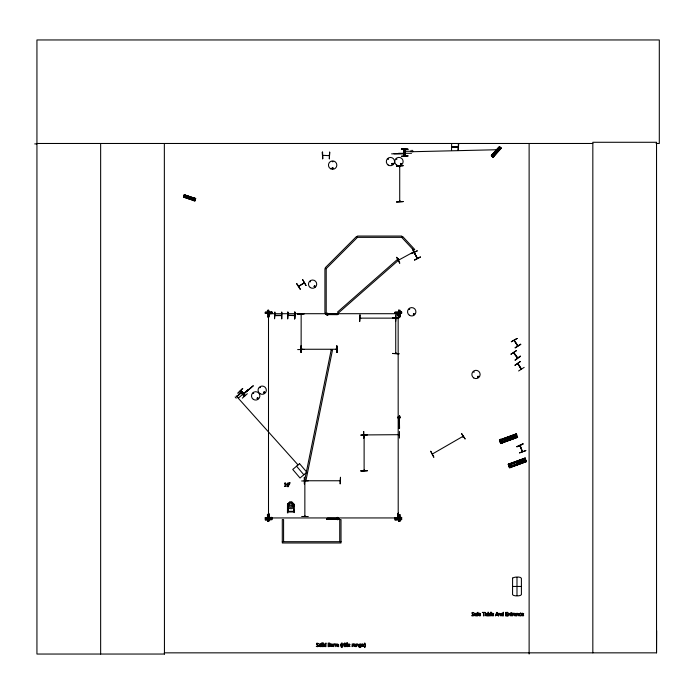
<?xml version="1.0" encoding="UTF-8"?>
<svg xmlns="http://www.w3.org/2000/svg" width="694" height="694" viewBox="0 0 694 694"><rect width="100%" height="100%" fill="white"/><g stroke="black" fill="none" stroke-linecap="round" stroke-linejoin="round"><path stroke-width="1.04" d="M656.056 143.476L659.3 143.476L659.3 39.957L36.938 39.957L36.938 654.043L164.443 654.043L164.357 652.846L656.533 652.846L656.628 630.638M327.455 518.765L327.455 518.184L338.481 518.262L338.481 518.843L326.622 519.06M397.836 417.84L397.836 417.163M397.922 417.883L397.931 417.111M398.391 417.866L398.391 417.137M398.703 417.831L398.703 417.181M399.709 417.779L399.709 417.051M400.169 417.805L400.169 417.033M400.256 417.753L400.264 417.077M268.465 516.666C269.671 517.151 267.884 507.479 268.5 517.533M268.804 516.657L268.734 517.524M398.209 517.533L398.434 512.918L398.183 516.969M398.512 516.657L398.443 517.524M268.465 513.786L268.769 513.777M398.174 513.786L398.469 513.777M268.431 313.723L268.5 313.289M398.209 313.289L398.217 315.614L398.443 313.28M268.465 313.723L269.359 313.775M268.439 315.18L268.483 315.328M298.637 286.188L304.276 282.848L298.741 286.44M301.127 314.556L301.092 313.957M300.858 349.472L300.858 348.735L301.127 349.455M301.127 349.334L301.161 314.096M305.091 480.959L305.091 481.697L304.857 480.959M399.718 166.76L399.944 166.083L399.649 166.69M399.709 200.861L399.944 201.529L399.675 201M395.745 318.581L396.005 317.93L395.693 318.615M395.667 352.83L395.667 353.289M396.005 353.289L395.962 352.691M332.001 168.2C333.667 166.265 332.99 170.117 332.07 168.356M332.209 168.087C332.973 169.839 333.259 166.699 332.252 168.2M337.622 313.983L338.273 313.801M194.702 199.499L195.109 199.829M462.482 436.63L463.124 436.257M463.176 436.491L462.664 436.795L462.985 436.3M253.076 393.186L253.718 393.507L253.145 393.116M257.084 398.183C258.879 396.361 257.951 400.16 257.144 398.339M257.301 398.078L258.021 398.564L257.552 397.87M259.573 387.573L260.285 387.53L259.608 387.66M264.64 392.544C263.312 393.906 264.336 390.817 264.614 392.769M309.975 281.443L310.556 281.825L310.175 281.261M314.209 286.336C314.998 288.149 315.154 284.878 314.243 286.553M391.858 163.862C393.645 162.032 392.717 165.84 391.91 164.018M392.067 163.758C392.717 165.554 393.212 162.439 392.101 163.879M396.317 158.865L396.899 159.256L396.517 158.683M409.096 309.168L409.781 309.03L409.165 309.333M414.379 314.321C413.424 311.944 412.817 315.813 414.266 314.443M474.071 371.984L473.481 371.594L473.941 372.114M478.6 376.981C477.81 374.448 476.882 378.872 478.678 376.833M364.081 435.242L364.055 435.711M364.376 435.754L364.385 435.242M517.724 357.835L513.89 352.621M399.562 415.697L399.267 416.417M398.573 260.146L413.85 251.809M318.598 646.036C314.035 641.881 321.357 644.422 317.037 643.138A1.119 1.119 0 0 0 316.516 643.503C316.056 645.862 320.645 645.611 316.299 646.426L317.748 646.678L318.598 646.036A1.05 1.05 0 0 0 318.641 645.333M474.011 615.309C469.448 611.145 476.769 613.696 472.449 612.412A1.119 1.119 0 0 0 471.929 612.776C471.469 615.136 476.058 614.875 471.712 615.691L473.161 615.942L474.011 615.309A1.05 1.05 0 0 0 474.054 614.606M514.271 340.45L517.915 345.751L517.368 345.308M184.751 197.365L185.454 195.266M185.524 197.625L186.226 195.526M186.677 198.007L187.38 195.916M187.692 198.354L188.404 196.263M188.846 198.744L189.557 196.645M193.791 200.401L194.502 198.311M193.999 200.861L194.945 198.068M509.162 466.09L509.96 465.726M268.734 315.388L268.734 313.497M396.465 313.445L398.512 313.757L398.148 313.445L398.209 517.099L398.209 513.36M332.331 161.476L332.999 161.754L332.331 161.572M414.214 252.581L417.241 258.307M414.708 252.98L414.439 252.39M416.912 257.804L417.476 258.263M404.42 152.376L405.088 152.376M364.116 469.881L364.072 470.584M364.385 470.601L364.411 470.02M501.033 441.592L500.921 441.167M314.096 286.119C315.241 289.207 315.432 284.748 314.512 285.893M387.885 158.779L388.423 159.256L387.972 158.735M400.403 163.715C402.988 162.491 399.831 166.092 400.707 163.368M401.349 164.027C399.51 164.86 401.817 162.413 401.149 164.261M413.442 313.896C413.91 315.848 414.413 312.534 413.381 314.191M301.291 349.021L301.959 349.021M304.64 480.526L305.377 480.751M394.938 318.069L395.537 318.364M363.899 434.678L364.497 434.973M339.409 480.534L340.147 480.526M398.816 434.947L399.406 434.678L363.916 434.938L364.567 434.67M329.19 155.656L322.71 155.317L323.291 155.656M328.592 155.352L329.329 155.352M274.911 315.354L281.478 315.293M287.906 315.354L294.516 315.319M451.638 146.876L458.266 146.876M514.211 340.407L517.629 345.846M518.331 364.081L517.941 363.456M521.472 369.078L521.211 368.531M522.721 451.525L522.513 450.961M360.021 318.138L395.537 318.138M336.798 349.256L336.139 349.316L336.798 349.021M339.479 480.534L340.06 480.5M399.319 434.93L398.746 434.912M287.967 315.354L294.49 315.631M458.266 147.111L451.725 147.137M477.741 376.452C477.498 378.247 479.181 376.061 477.862 376.434M493.226 157.191L491.309 155.499L499.298 146.564L501.215 148.264L493.182 157.156M491.352 155.534L499.559 146.798M491.673 155.82L499.732 146.955M491.855 155.977L499.767 146.981M491.89 156.011L499.871 147.076M492.783 155.82L492.332 156.211M492.688 156.714L500.643 147.753M492.757 156.775L500.773 147.874M492.861 156.87L500.886 147.969M492.974 156.965L500.99 148.065M493.096 157.078L501.077 148.143M293.683 505.267L294.221 505.267L294.221 512.649L293.736 511.981L287.975 511.981L287.975 512.84L287.446 512.84L287.49 504.312L289.702 502.152L291.948 502.152L294.169 504.356L294.169 506.516L291.948 508.676L289.702 508.633L287.49 506.473M287.49 504.356L289.745 502.204L291.948 502.196L292.998 505.995L291.558 507.279L290.109 507.279L288.652 505.995L289.702 502.152M236.671 396.439L242.128 391.798M236.914 396.725L242.249 391.937M242.111 393.394L242.666 392.908M242.293 393.602L242.848 393.116M242.414 393.741L242.969 393.255M242.51 393.845L243.091 393.463L242.605 393.056M242.596 393.949L243.152 393.463M238.424 398.052L248.2 389.499M243.525 393.776L243.065 394.227L251.419 387.269M243.264 394.452L253.327 385.708L247.003 391.147M243.768 394.053L243.047 394.209M247.316 393.741L242.353 398.148M399.683 200.956L399.692 201.512M516.379 350.6L510.862 354.287L516.431 350.678M515.035 360.021L520.344 356.039M515.182 360.221L520.543 356.308M296.841 283.542L300.372 289.155M511.339 341.734L517.134 338.49M517.108 338.446L511.322 341.708M514.488 340.858L514.462 340.19M515.095 347.711L520.665 344.103M515.226 347.92L520.838 344.389M514.983 365.209L520.457 361.444L515.035 365.287M524.178 367.378L518.609 370.978M430.748 451.256L433.811 457.146M461.501 433.498L465.171 439.033L461.545 433.472M432.423 453.98L463.063 436.292L462.603 436.83M433.785 457.164L430.705 451.274M300.858 313.966L300.866 314.634M305.091 516.466L305.082 515.798M412.418 249.016L415.506 254.88L412.453 248.99M399.77 263.113L396.682 257.24L399.727 263.13M417.198 250.82L411.186 253.648L417.241 250.907M414.474 259.938L420.356 256.858M414.587 260.155L420.486 257.11M268.804 313.714L269.35 313.41M268.847 517.707L271.545 517.932L268.856 517.941M395.467 318.425L394.938 318.407M336.2 348.995L336.737 349.256L301.291 349.256M516.969 446.702L523.059 444.082M519.572 452.896L525.809 450.623M525.8 450.597L519.554 452.852M499.489 440.17L516.362 434.028L499.507 440.23M499.585 440.447L516.44 434.227M516.51 434.427L500.626 440.222L516.536 434.496M499.715 440.811L516.588 434.635M501.762 440.256L508.719 437.723M510.706 437.003L516.657 434.834M501.788 440.317L516.692 434.912M499.906 441.28L500.253 442.234M501.337 442.113L517.212 436.318L501.354 442.173M500.426 442.703L517.29 436.535M500.487 442.876L517.368 436.734M500.504 442.937L517.394 436.804M500.556 443.067L517.464 437.003M517.516 437.133L500.634 443.284L517.533 437.194M517.585 437.333L500.738 443.561L499.411 439.961L516.293 433.828L517.611 437.411M508.26 464.277L525.141 458.135M508.329 464.477L525.202 458.3M525.263 458.465L508.381 464.616L525.28 458.526M508.476 464.885L525.341 458.673M509.596 464.859L525.505 459.15M508.728 465.518L509.075 466.472M509.188 466.776L525.072 460.998M526.121 460.799L509.231 466.915L526.139 460.833M509.335 467.192L526.208 461.033M509.379 467.305L526.26 461.18L509.405 467.383M509.465 467.548L526.338 461.371M509.526 467.721L526.408 461.579M264.119 391.893C262.341 393.94 266.583 392.414 263.98 391.989M271.224 313.731L269.107 313.705M396.474 517.976L395.962 517.715L398.66 517.941M520.283 613.236L519.407 613.99L519.511 615.431A1.015 1.015 0 0 0 520.049 615.882C523.528 616.263 516.735 614.32 521.315 613.418L520.283 613.236A1.44 1.44 0 0 1 520.96 613.27M398.156 517.976L398.651 517.707M265.299 517.75L271.935 517.49M265.299 517.95L271.935 517.681M265.308 518.236L271.935 517.967M265.308 519.771L271.935 519.502M395.007 517.75L401.644 517.394L401.644 519.693L395.007 519.962L395.007 517.655M395.007 517.95L401.644 517.681M395.007 518.236L401.644 517.967M395.007 519.771L401.644 519.502M412.661 151.717L499.723 149.67L498.075 148.195M265.299 312.283L271.935 312.153M265.299 313.055L271.935 312.925M265.299 313.202L271.935 313.072M395.007 312.283L401.635 312.153M395.007 313.055L401.635 312.925M395.007 313.202L401.644 313.072M297.657 313.94L304.293 313.844M392.535 317.843L399.171 317.8M301.378 349.282L301.959 349.247M336.13 349.03L336.711 348.995M304.293 349.455L297.657 349.585M337.189 352.448L336.781 345.82L337.163 352.448M392.535 353.498L399.171 353.775L392.535 353.446M363.552 438.114L363.535 431.477M399.432 438.105L399.432 431.477M360.915 470.732L367.551 470.688M304.25 477.325L304.319 483.961M304.64 480.76L305.308 480.751M308.283 480.847L301.656 480.977M304.813 481.653L305.126 481.098M301.656 516.492L308.292 516.544M34.7 143.901L36.938 143.892M398.582 310.279L399.926 310.27L400.082 316.906L398.729 316.906L398.582 310.279L398.79 316.906M269.099 313.48L271.285 313.471M396.213 313.48L398.399 313.48L398.443 315.388M396.213 313.714L398.408 313.705L269.064 313.705M267.58 316.906L268.925 316.906L268.769 310.279L267.424 310.279L267.693 316.906M268.769 514.506L267.424 514.506L267.58 521.142L268.925 521.142L268.717 514.506M269.099 517.707L271.285 517.707M269.107 517.941L271.293 517.932M396.213 517.715L398.399 517.707M396.213 517.941L398.408 517.941L269.064 517.941M398.729 521.142L400.082 521.133L399.926 514.506L398.582 514.506L398.79 521.142M36.938 143.476L592.832 143.476M451.638 143.675L451.542 150.312M458.639 143.675L458.266 150.312L458.604 143.675M451.612 147.258L458.283 147.284M401.401 148.95L408.037 149.288L401.401 148.924M401.401 149.245L408.037 149.201M404.021 151.04L405.66 151.04M404.021 151.223L411.186 151.318M322.32 152.151L322.675 158.787L322.354 152.151M404.35 152.238L405.088 152.238M404.35 152.515L405.088 152.515M404.35 152.697L405.088 152.697M404.35 152.975L405.088 152.975M398.512 153.313L411.499 153.313M404.914 153.53L394.045 153.756M404.914 153.756L391.581 153.842M274.911 312.153L274.546 318.789L274.824 312.153M281.564 315.588L274.98 315.649M281.547 318.789L281.634 312.153M304.709 480.76L340.077 480.76M287.975 511.209L288.383 503.671L287.975 511.313L293.683 511.313L293.276 503.653L293.683 511.2M282.293 541.693L341.014 541.693M512.562 586.456L521.402 586.456M326.926 313.194L327.707 313.194M326.952 313.653L327.672 313.653M327.039 314.972L327.768 314.972M327.013 315.432L327.785 315.432M337.111 517.42L337.891 517.429M337.137 517.88L337.857 517.889M337.223 519.199L337.952 519.207M337.197 519.659L337.969 519.667M396.474 313.783L395.962 313.48L398.651 313.48M517.533 358L513.647 352.682M320.368 643.954L319.865 643.954A1.05 1.05 0 0 0 319.266 644.292L319.119 646.131L320.368 646.678A1.041 1.041 0 0 0 320.966 646.34L320.966 644.292M519.789 445.539L522.374 451.69L520.188 445.418L520.162 446.103M399.31 427.625L398.686 427.547L398.764 416.521L399.345 416.521L399.562 428.372M517.976 363.517L521.42 368.939M521.237 369.139L517.733 363.561L521.22 369.251M325.599 313.801L326.319 314.087M339.305 519.06L338.577 518.765M404.949 152.238L405.018 152.836M522.443 451.542L519.858 445.505M184.292 194.893L195.647 198.692M184.257 194.988L195.595 198.857M184.196 195.17L195.569 198.952M184.153 195.283L195.517 199.083M184.101 195.448L195.465 199.256M195.404 199.421L195.188 200.063M183.789 196.411L195.127 200.271M183.737 196.567L195.101 200.366M183.702 196.68L195.04 200.54M183.658 196.81L194.997 200.679M183.598 196.975L194.953 200.8M364.116 470.619L364.116 435.181M304.857 516.466L304.857 481.029M498.613 147.588L500.261 149.063M497.268 149.097L498.917 150.572M496.54 149.904L498.188 151.379M495.733 150.806L497.381 152.281M492.254 154.701L493.902 156.176M491.751 154.71L493.954 156.671L491.69 154.779M291.914 502.248L294.091 504.373M298.056 464.928L236.246 395.962M240.983 390.47L245.372 395.441M240.723 390.696L245.095 395.684M240.167 391.182L244.531 396.179L240.098 391.243M239.916 391.399L244.262 396.413M235.136 396.933L236.229 398.183M296.555 466.203L303.842 474.765M513.534 352.769L517.464 358.156M296.555 283.725L300.164 289.285M514.159 340.329L517.707 345.985M500.227 441.479L500.374 441.896L500.903 441.271M417.215 258.42L414.127 252.503L417.441 258.125M514.662 434.678L515.798 437.801M523.484 458.916L524.621 462.039M513.517 435.095L514.653 438.218M522.339 459.333L523.476 462.456M511.808 435.719L512.944 438.842M520.63 459.957L521.767 463.08M510.281 436.274L511.417 439.389M519.103 460.512L520.24 463.627M508.572 436.899L509.708 440.013M517.394 461.137L518.531 464.251M501.224 439.571L502.361 442.694M510.047 463.809L511.183 466.932M500.539 439.233L502.057 443.388M509.361 463.471L510.879 467.626M500.409 439.285L501.927 443.44M509.231 463.523L510.749 467.678M509.717 465.414L509.89 465.908M499.958 441.514L500.14 442.009M508.78 465.752L508.962 466.247M399.978 201L399.944 201.529M399.813 310.27L399.97 316.906M398.911 310.27L399.067 316.906M398.746 310.279L398.903 316.906M399.813 514.506L399.97 521.133M398.911 514.506L399.067 521.142M398.746 514.506L398.903 521.142M268.604 310.279L268.873 316.906M268.439 310.279L268.587 316.906M268.604 514.506L268.76 521.142M268.439 514.506L268.587 521.142M267.537 514.506L267.693 521.142M363.786 431.477L363.829 438.105M336.876 345.82L336.868 352.457M304.527 477.325L304.562 483.961M301.179 345.82L301.265 352.457M398.209 313.506L398.209 315.397M268.509 315.397L268.5 313.506L268.5 517.099L268.5 513.36M398.434 513.343L398.443 517.091M268.734 513.343L268.734 517.091M656.533 652.846L656.533 142.279L592.832 142.279L592.832 652.846M529.123 143.476L529.123 654.043M516.987 577.616L516.987 595.305M458.361 143.675L458.283 150.312M412.661 150.303L412.661 151.96M411.186 150.303L411.186 151.96M405.426 149.288L405.452 155.924M405.131 149.288L405.175 155.924M404.35 155.924L404.35 149.288L404.255 155.924M404.012 149.288L403.977 155.924M399.718 166.161L399.718 201.529M395.736 317.982L395.736 353.359M339.73 541.693L339.73 519.58L341.014 519.58L341.014 542.986L282.293 542.986L282.293 519.58L283.586 519.58L283.586 541.693M322.597 152.151L322.649 158.787M294.872 312.153L294.872 318.789M294.629 312.153L294.629 318.789M287.81 312.153L287.81 318.789M287.568 504.33L287.568 506.499M281.885 312.153L281.885 318.789M164.348 143.476L164.443 654.043M100.647 143.476L100.647 654.043M320.238 643.954A1.05 1.05 0 0 1 320.845 644.301M326.423 314.018L326.414 314.599L337.44 314.677L337.449 314.096L326.423 314.018M286.761 484.282C288.426 492.185 290.621 478.487 286.761 484.282M340.728 644.934L341.222 647.103L342.133 647.597L341.318 646.348A2.95 2.95 0 0 1 341.127 645.29L341.318 644.214A3.123 3.123 0 0 1 341.769 643.39L342.133 642.974L341.222 643.477L340.728 644.934M365.565 645.29L364.688 647.597C364.957 647.433 364.94 643.13 364.688 642.974L365.565 645.29M287.247 484.108C287.437 489.747 289.641 481.237 287.247 484.108M509.266 438.009C510.411 440.742 511.278 435.841 509.266 438.009M518.088 462.256C519.233 464.98 520.101 460.079 518.088 462.256M489.738 614.58C488.524 617.825 488.385 611.388 489.738 614.58M361.114 646.331L360.663 647.45L359.162 647.511C363.422 646.331 356.3 646.825 359.804 643.954A1.18 1.18 0 0 1 360.672 644.119L361.114 644.006L361.114 646.331M345.525 643.694L345.508 646.635L345.95 646.635L345.95 644.37L346.67 644.006C345.534 644.049 347.477 641.915 345.525 643.694M477.125 612.967L477.116 615.899L477.559 615.899L477.559 613.643L478.279 613.27C477.142 613.322 479.086 611.188 477.125 612.967M490.19 614.546L489.53 615.882L487.986 615.899L487.986 612.238L488.429 612.238C487.431 614.337 490.554 612.29 490.19 614.546M323.786 645.012L324.176 646.504L325.972 646.635L325.972 642.974L325.529 644.11A1.197 1.197 0 0 0 324.653 643.954A1.032 1.032 0 0 0 324.098 644.301L323.786 645.012M330.795 645.03C329.893 647.684 334.812 645.958 332.088 646.305C329.468 645.541 335.341 644.683 331.732 643.954A1.084 1.084 0 0 0 331.107 644.31L330.795 645.03M347.937 645.03C347.035 647.684 351.953 645.958 349.238 646.305C346.61 645.541 352.483 644.683 348.874 643.954A1.084 1.084 0 0 0 348.258 644.31L347.937 645.03M361.6 645.03C360.689 647.684 365.617 645.958 362.893 646.305C360.273 645.541 366.146 644.683 362.537 643.954A1.084 1.084 0 0 0 361.912 644.31L361.6 645.03M478.444 614.303C477.533 616.957 482.46 615.231 479.736 615.578C477.116 614.815 482.989 613.956 479.381 613.227A1.084 1.084 0 0 0 478.756 613.583L478.444 614.303M491.595 614.303C490.693 616.957 495.603 615.231 492.887 615.578C490.268 614.815 496.141 613.956 492.532 613.227A1.084 1.084 0 0 0 491.907 613.583L491.595 614.303M501.215 614.285L501.606 615.778L503.393 615.899L503.393 612.238L502.95 613.383A1.197 1.197 0 0 0 502.083 613.227A1.032 1.032 0 0 0 501.528 613.565L501.215 614.285M521.558 614.303C520.656 616.957 525.575 615.231 522.86 615.578C520.24 614.815 526.113 613.956 522.495 613.227A1.084 1.084 0 0 0 521.879 613.583L521.558 614.303M289.953 482.807L289.528 484.169L289.424 482.807L289.953 482.807M496.479 150.988C497.156 152.836 497.91 149.583 496.479 150.988M330.04 645.576L328.618 646.235L328.618 644.943L330.04 645.576M330.526 645.559L329.954 646.478L328.149 646.635L328.149 643.13C331.073 642.427 329.641 644.518 330.526 645.559M319.44 644.873C319.769 648.942 321.947 642.765 319.44 644.873M324.272 644.899C324.584 648.812 326.484 642.722 324.272 644.899M501.693 614.173C502.014 618.085 503.913 611.995 501.693 614.173M353.723 645.62L353.697 645.871A0.902 0.902 0 0 0 353.827 646.348L355.788 646.635L355.623 644.258L353.905 644.058L355.345 644.899L353.723 645.62M474.384 614.884L474.358 615.144A0.902 0.902 0 0 0 474.496 615.621L476.448 615.899L476.284 613.531L474.566 613.331L476.006 614.173L474.384 614.884M485.306 614.884L485.279 615.144A0.902 0.902 0 0 0 485.41 615.621L487.37 615.899L487.205 613.531L485.488 613.331L486.928 614.173L485.306 614.884M514.124 614.884L514.098 615.144A0.902 0.902 0 0 0 514.237 615.621L516.189 615.899L516.032 613.531L514.315 613.331L515.746 614.173L514.124 614.884M359.414 644.873C359.77 648.595 361.609 642.783 359.414 644.873M512.588 578.093L512.562 594.654C513.1 596.337 520.864 596.337 521.402 594.654L521.402 578.258C520.474 576.332 513.907 576.905 512.588 578.093M354.183 645.663L354.851 646.279L355.345 645.255L354.183 645.663M474.843 614.936L475.511 615.543L476.006 614.528L474.843 614.936M485.757 614.936L486.433 615.543L486.928 614.528L485.757 614.936M514.584 614.936L515.252 615.543L515.746 614.528L514.584 614.936M329.876 643.989L328.618 644.553L328.618 643.529L329.876 643.989M188.161 197.348C188.638 199.256 189.696 196.116 188.161 197.348M331.194 349.941L304.753 479.936L306.019 480.196L332.461 350.201L331.194 349.941M331.29 644.735C332.955 646.34 332.652 643.225 331.29 644.735M348.431 644.735C350.097 646.34 349.793 643.225 348.431 644.735M362.094 644.735C363.76 646.34 363.456 643.225 362.094 644.735M478.938 613.999C480.604 615.613 480.3 612.498 478.938 613.999M492.089 613.999C493.755 615.613 493.451 612.498 492.089 613.999M522.053 613.999C523.718 615.613 523.415 612.498 522.053 613.999M285.173 482.955L284.453 483.44L285.087 483.761L285.087 486.112L284.453 486.468L286.162 486.468L285.538 486.112L285.173 482.955M496.236 614.927L495.455 615.899L496.635 612.403L497.208 612.403L498.387 615.899L497.581 614.927L496.236 614.927M496.913 612.871L496.366 614.528L497.451 614.528L496.913 612.871M184.352 194.71L183.546 197.139L194.901 200.948L195.708 198.536L184.335 194.762M290.456 502.534L289.754 505.327L291.185 506.16L291.922 504.373L291.185 502.534L290.456 502.534M360.698 318.364L360.091 318.138L360.672 318.39M394.886 318.112L395.467 318.138L394.938 318.104M356.569 236.437L325.295 267.702L326.206 268.613L326.206 312.829L324.922 312.829L324.922 268.613L326.206 268.613L357.479 237.348L401.696 237.348L402.641 236.472L414.734 249.484L413.798 250.361L401.696 237.348L401.696 236.055L357.479 236.055L357.479 237.348L356.569 236.437M337.275 644.188L335.228 644.006L335.228 646.635L336.278 644.353L337.163 646.635C335.957 643.841 339.479 643.711 338.212 646.635L338.655 646.635L338.594 644.457L337.275 644.188M398.313 258.662L337.518 312.074L338.368 313.037L399.163 259.634L398.313 258.662M242.7 388.475L237.955 393.116L242.7 388.475M299.548 463.653L292.747 469.448L300.034 478.01L306.835 472.215L299.548 463.653M334.092 644.631L333.493 646.635L333.493 644.006L334.881 644.015L334.092 644.631M343.226 644.631L342.628 646.635L342.628 644.006L344.016 644.015L343.226 644.631M352.743 644.631L352.144 646.635L352.144 644.006L353.532 644.015L352.743 644.631M513.152 613.904L512.545 615.899L512.545 613.27L513.933 613.288L513.152 613.904M357.046 644.136L356.404 644.006L356.404 646.635L356.846 644.665L357.531 644.353L358.477 646.635L358.347 644.327L357.046 644.136M499.324 613.409L498.682 613.27L498.682 615.899L499.125 613.938L499.81 613.626L500.747 615.899L500.626 613.6L499.324 613.409M508.884 613.409L508.242 613.27L508.242 615.899L508.685 613.938L509.37 613.626L510.316 615.899L510.185 613.6L508.884 613.409M517.446 613.409L516.813 613.27L516.813 615.899L517.256 613.938L517.932 613.626L518.878 615.899L518.756 613.6L517.446 613.409M302.705 279.725L306.011 285.494L302.705 279.725M522.955 443.83L516.987 446.736L522.955 443.83M525.106 458.057L508.234 464.217L509.552 467.799L526.434 461.64L525.106 458.057M525.41 458.873L508.537 465.049L525.427 458.934M512.189 615.483L511.461 615.404L511.4 613.643L512.215 613.27L510.958 612.516C510.42 613.175 510.853 617.096 512.189 615.483M271.935 517.394L265.299 517.655L265.308 519.962L271.935 519.693L271.935 517.394M271.935 312.057L265.299 312.187L265.299 313.35L271.935 313.168L271.935 312.057M401.635 312.057L395.007 312.187L395.007 313.35L401.644 313.168L401.635 312.057M403.145 165.701L396.517 166.109L403.145 165.701M403.145 201.581L396.517 201.989L403.145 201.581M304.284 313.601L297.657 313.983L304.284 313.575M360.004 314.937L359.683 321.574L359.96 314.937M395.884 314.929L395.563 321.565L395.858 314.937M399.171 317.557L392.535 317.939L399.171 317.522M301.265 345.82L300.944 352.457L301.257 345.82M367.551 434.722L360.915 435.129L367.551 434.722M367.551 470.601L360.923 471.009L367.551 470.601M340.494 477.325L340.173 483.961L340.468 477.325M329.693 152.151L329.338 158.787L329.693 152.151M408.037 155.924L401.401 156.289L408.037 155.924M287.906 312.153L287.533 318.789L287.854 312.153M294.907 312.153L294.534 318.789L294.907 312.153M338.42 313.801L325.451 314.087L338.42 313.801M399.562 415.55L399.267 428.519L399.562 415.55M339.453 518.765L326.484 519.06L339.453 518.765M491.1 612.238L490.658 612.238L490.658 615.899L491.1 615.899L491.1 612.238M485.141 612.403L482.321 612.403L483.501 612.811L483.501 615.899L483.961 615.899L483.961 612.811L485.141 612.403M507.765 612.403L505.579 612.403L505.579 615.899L507.765 615.899L506.039 615.491L506.039 614.19L507.652 614.19L506.039 613.774L506.039 612.811L507.765 612.403M322.198 642.974L321.756 642.974L321.756 646.635L322.198 646.635L322.198 642.974M347.451 642.974L347.009 642.974L347.009 646.635L347.451 646.635L347.451 642.974M323.326 643.104L322.823 643.564L323.326 643.104M344.84 643.104L344.337 643.564L344.84 643.104M323.291 644.006L322.849 644.006L322.849 646.635L323.291 646.635L323.291 644.006M344.814 644.006L344.371 644.006L344.371 646.635L344.814 646.635L344.814 644.006M409.391 315.267A4.199 4.199 0 0 0 415.914 312.057A4.199 4.199 0 0 0 409.876 308.015A4.199 4.199 0 0 0 409.391 315.267M388.154 165.007A4.138 4.138 0 0 0 394.582 161.841A4.138 4.138 0 0 0 388.631 157.859A4.138 4.138 0 0 0 388.154 165.007M396.595 165.059A4.199 4.199 0 0 0 403.119 161.849A4.199 4.199 0 0 0 397.081 157.807A4.199 4.199 0 0 0 396.595 165.059M330.544 168.737A4.199 4.199 0 0 0 336.842 165.103A4.199 4.199 0 0 0 330.544 161.468A4.199 4.199 0 0 0 330.544 168.737M310.296 287.576A4.129 4.129 0 0 0 316.707 284.419A4.129 4.129 0 0 0 310.765 280.445A4.129 4.129 0 0 0 310.296 287.576M473.69 377.9A4.147 4.147 0 0 0 480.127 374.734A4.147 4.147 0 0 0 474.158 370.743A4.147 4.147 0 0 0 473.69 377.9M259.894 393.628A4.138 4.138 0 0 0 266.331 390.462A4.138 4.138 0 0 0 260.371 386.48A4.138 4.138 0 0 0 259.894 393.628M253.353 399.38A4.199 4.199 0 0 0 259.868 396.17A4.199 4.199 0 0 0 253.831 392.127A4.199 4.199 0 0 0 253.353 399.38"/></g></svg>
